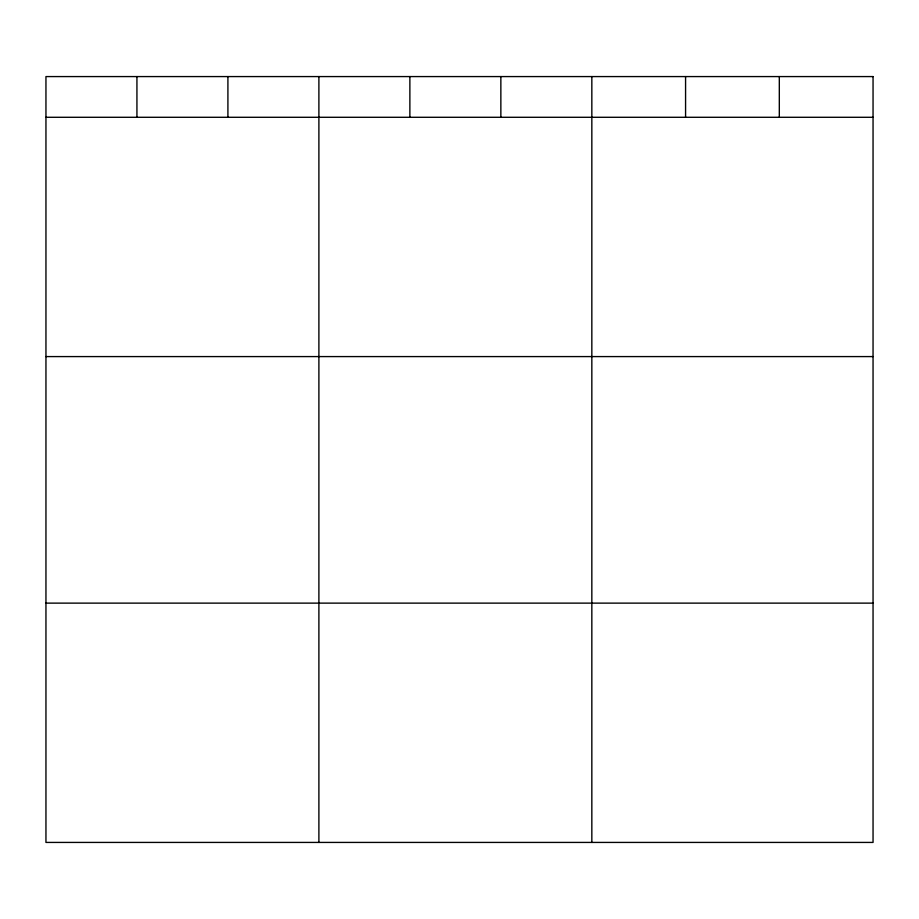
<?xml version="1.0" encoding="UTF-8"?>
<svg xmlns="http://www.w3.org/2000/svg" width="919" height="919" viewBox="0 0 919 919"><rect width="100%" height="100%" fill="white"/><g stroke="black" fill="none" stroke-linecap="round" stroke-linejoin="round"><path stroke-width="1.38" d="M45.95 117.287L873.05 117.287M45.95 356.583L873.05 356.583M45.95 603.128L873.05 603.128M779.312 76.576L779.312 117.287M685.574 76.576L685.574 117.287M591.836 76.576L591.836 842.424M500.855 76.576L500.855 117.287M409.874 76.576L409.874 117.287M318.893 76.576L318.893 842.424M227.912 76.576L227.912 117.287M136.931 76.576L136.931 117.287M873.05 76.576L45.95 76.576L45.95 842.424L873.05 842.424L873.05 76.576"/></g></svg>
